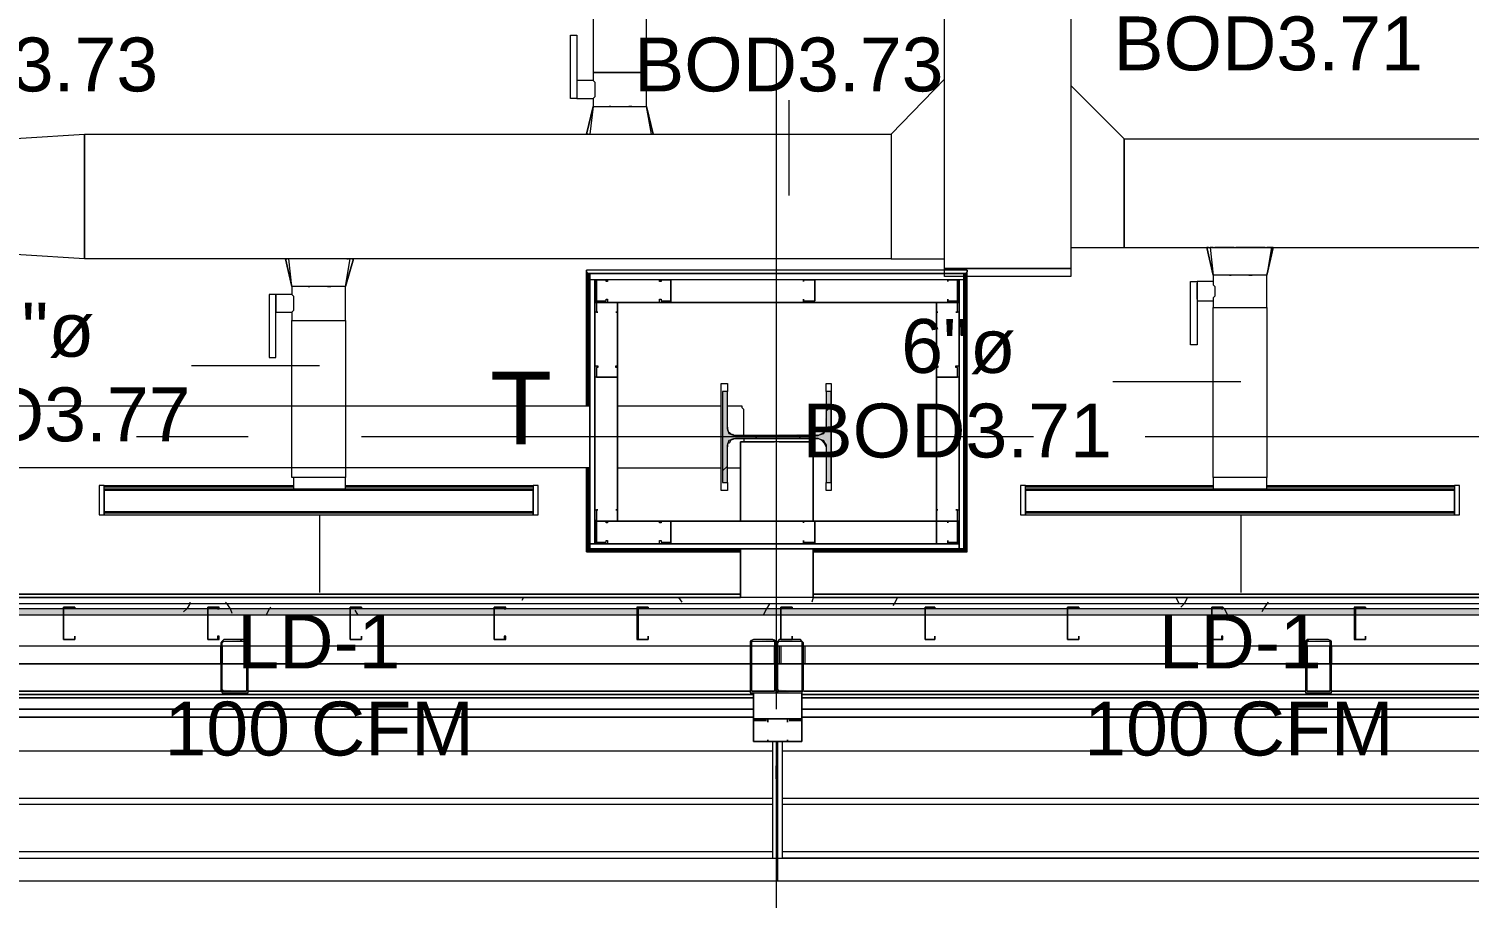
# Model space of a CAD drawing. Header units: metres. Extents: x 98 to 337, y -7 to 53.
# Drawn here: x 133.407 to 137.483, y 10.75 to 13.209 of the extents above; entities that cross this region are included whole.
import ezdxf

# ---------------------------------------------------------------- set-up
doc = ezdxf.new("R2010")
doc.units = ezdxf.units.M
doc.layers.add('HVAC - Ductos', color=5, linetype='Continuous', lineweight=0)
doc.layers.add('PDF_Text', color=7, linetype='Continuous', lineweight=0)
doc.layers.add('PDF_Geometry', color=7, linetype='Continuous', lineweight=0, true_color=0xaaaaaa)
doc.layers.add('PDF_Solid Fills', color=7, linetype='Continuous', lineweight=0, true_color=0xffffff)
doc.styles.add('PDF Helvetica', font='')
doc.styles.get('PDF Helvetica').set_extended_font_data('Helvetica')

msp = doc.modelspace()

# ---------------------------------------------------------------- hatches: boundary and pattern name
at = {"layer": 'PDF_Solid Fills', "lineweight": 0, "transparency": 33554559}
msp.add_hatch(color=256, dxfattribs=at).paths.add_polyline_path([(135.3844, 12.0775), (135.3844, 12.1829), (135.3707, 12.1829), (135.3707, 11.9263), (135.3844, 11.9263), (135.3844, 12.0362), (135.389, 12.05), (135.6548, 12.05), (135.6639, 12.0408), (135.6639, 11.9263), (135.6776, 11.9263), (135.6776, 12.1829), (135.6639, 12.1829), (135.6593, 12.0729), (135.6548, 12.0683), (135.641, 12.0637), (135.4027, 12.0591), (135.4027, 12.0637), (135.389, 12.0637), (135.389, 12.0775)])
h = msp.add_hatch(color=256, dxfattribs=at)
h.paths.add_polyline_path([(107.9354, 11.5506), (107.9354, 11.5689), (105.9562, 11.5689), (105.9562, 11.5506)])
h.paths.add_polyline_path([(154.6138, 11.5689), (154.6138, 11.5506), (155.4202, 11.5506), (155.4202, 11.5689)])
h.paths.add_polyline_path([(155.4248, 11.5689), (155.4248, 11.5506), (157.4499, 11.5506), (157.4499, 11.5689)])
h.paths.add_polyline_path([(157.4544, 11.5689), (157.4544, 11.5506), (158.9939, 11.5506), (158.9939, 11.5689)])
h.paths.add_polyline_path([(152.5841, 11.5689), (152.5841, 11.5506), (154.6092, 11.5506), (154.6092, 11.5689)])
h.paths.add_polyline_path([(150.5544, 11.5689), (150.5544, 11.5506), (152.5795, 11.5506), (152.5795, 11.5689)])
h.paths.add_polyline_path([(149.7434, 11.5689), (149.7434, 11.5506), (150.5498, 11.5506), (150.5498, 11.5689)])
h.paths.add_polyline_path([(147.7137, 11.5689), (147.7137, 11.5506), (149.7388, 11.5506), (149.7388, 11.5689)])
h.paths.add_polyline_path([(144.8731, 11.5689), (144.8731, 11.5506), (147.7092, 11.5506), (147.7092, 11.5689)])
h.paths.add_polyline_path([(142.8434, 11.5689), (142.8434, 11.5506), (144.8685, 11.5506), (144.8685, 11.5689)])
h.paths.add_polyline_path([(140.0027, 11.5689), (140.0027, 11.5506), (142.8388, 11.5506), (142.8388, 11.5689)])
h.paths.add_polyline_path([(137.973, 11.5689), (137.973, 11.5506), (139.9981, 11.5506), (139.9981, 11.5689)])
h.paths.add_polyline_path([(137.1621, 11.5689), (137.1621, 11.5506), (137.9685, 11.5506), (137.9685, 11.5689)])
h.paths.add_polyline_path([(135.1324, 11.5689), (135.1324, 11.5506), (137.1575, 11.5506), (137.1575, 11.5689)])
h.paths.add_polyline_path([(133.1027, 11.5689), (133.1027, 11.5506), (135.1278, 11.5506), (135.1278, 11.5689)])
h.paths.add_polyline_path([(132.2917, 11.5689), (132.2917, 11.5506), (133.0981, 11.5506), (133.0981, 11.5689)])
h.paths.add_polyline_path([(130.2621, 11.5689), (130.2621, 11.5506), (132.2872, 11.5506), (132.2872, 11.5689)])
h.paths.add_polyline_path([(128.2324, 11.5689), (128.2324, 11.5506), (130.2575, 11.5506), (130.2575, 11.5689)])
h.paths.add_polyline_path([(127.4214, 11.5689), (127.4214, 11.5506), (128.2278, 11.5506), (128.2278, 11.5689)])
h.paths.add_polyline_path([(125.3917, 11.5689), (125.3917, 11.5506), (127.4168, 11.5506), (127.4168, 11.5689)])
h.paths.add_polyline_path([(122.5511, 11.5689), (122.5511, 11.5506), (125.3871, 11.5506), (125.3871, 11.5689)])
h.paths.add_polyline_path([(120.5214, 11.5689), (120.5214, 11.5506), (122.5465, 11.5506), (122.5465, 11.5689)])
h.paths.add_polyline_path([(117.6807, 11.5689), (117.6807, 11.5506), (120.5168, 11.5506), (120.5168, 11.5689)])
h.paths.add_polyline_path([(115.651, 11.5689), (115.651, 11.5506), (117.6761, 11.5506), (117.6761, 11.5689)])
h.paths.add_polyline_path([(114.8401, 11.5689), (114.8401, 11.5506), (115.6464, 11.5506), (115.6464, 11.5689)])
h.paths.add_polyline_path([(112.8104, 11.5689), (112.8104, 11.5506), (114.8355, 11.5506), (114.8355, 11.5689)])
h.paths.add_polyline_path([(110.7807, 11.5689), (110.7807, 11.5506), (112.8058, 11.5506), (112.8058, 11.5689)])
h.paths.add_polyline_path([(109.9698, 11.5689), (109.9698, 11.5506), (110.7761, 11.5506), (110.7761, 11.5689)])
h.paths.add_polyline_path([(107.94, 11.5689), (107.94, 11.5506), (109.9652, 11.5506), (109.9652, 11.5689)])
h = msp.add_hatch(color=256, dxfattribs=at)
h.paths.add_polyline_path([(133.9549, 11.3398), (133.9549, 11.3306), (134.0282, 11.3306), (134.0282, 11.4727), (134.0236, 11.4727), (134.0236, 11.3352), (133.9595, 11.3398)])
h.paths.add_polyline_path([(134.019, 11.4772), (134.019, 11.4818), (133.9549, 11.4818)])
h.paths.add_polyline_path([(133.9549, 11.4727), (133.9503, 11.4727), (133.9503, 11.3398)])
h.paths.add_polyline_path([(134.0236, 11.4818), (134.0282, 11.4772), (134.0282, 11.4818)])
h = msp.add_hatch(color=256, dxfattribs=at)
h.paths.add_polyline_path([(135.5173, 11.4818), (135.5218, 11.4773), (135.5218, 11.4818)])
h.paths.add_polyline_path([(135.4531, 11.4727), (135.4485, 11.4727), (135.4485, 11.3306), (135.5218, 11.3306), (135.5218, 11.4727), (135.5173, 11.4727), (135.5173, 11.3352), (135.4531, 11.3352)])
h.paths.add_polyline_path([(135.4531, 11.4772), (135.4531, 11.4818), (135.4485, 11.4818)])
h.paths.add_polyline_path([(135.5127, 11.4772), (135.5127, 11.4818), (135.4577, 11.4818)])
h = msp.add_hatch(color=256, dxfattribs=at)
h.paths.add_polyline_path([(135.5905, 11.4772), (135.5905, 11.4818), (135.5265, 11.4818)])
h.paths.add_polyline_path([(135.5265, 11.4727), (135.5219, 11.4727), (135.5219, 11.3398)])
h.paths.add_polyline_path([(135.5265, 11.3306), (135.5951, 11.3352), (135.531, 11.3398), (135.5265, 11.3398)])
h.paths.add_polyline_path([(135.5951, 11.3352), (135.5997, 11.4727), (135.5951, 11.4727)])
h = msp.add_hatch(color=256, dxfattribs=at)
h.paths.add_polyline_path([(137.0934, 11.3306), (137.0934, 11.4727), (137.0888, 11.4727), (137.0888, 11.3352), (137.0247, 11.3352), (137.0247, 11.4727), (137.0201, 11.4727), (137.0201, 11.3306)])
h.paths.add_polyline_path([(137.0842, 11.4772), (137.0842, 11.4818), (137.0201, 11.4818)])
h.paths.add_polyline_path([(137.0934, 11.4772), (137.0934, 11.4818), (137.0888, 11.4818)])

# ---------------------------------------------------------------- linework, layer by layer
at = {"layer": 'HVAC - Ductos', "lineweight": 0}
for points in [[(135.0041, 14.5562), (135.0041, 13.0854), (135.0041, 13.0625), (134.9583, 13.0625), (134.9583, 13.058), (134.9583, 13.0534), (134.9583, 13.0488), (134.9583, 13.0442), (134.9583, 13.0396), (134.9583, 13.0304), (134.9583, 13.0258), (134.9583, 13.0213), (134.9583, 13.0167), (134.9583, 13.0122), (135.0041, 13.0122), (135.0041, 12.9892), (134.9949, 12.9114)], [(134.9903, 12.9114), (134.9858, 12.9114), (135.0041, 12.9892), (135.0087, 12.9892), (135.0133, 12.9892), (135.027, 12.9892), (135.0407, 12.9892), (135.0591, 12.9892), (135.082, 12.9892), (135.1004, 12.9892), (135.1187, 12.9892), (135.1324, 12.9892), (135.1461, 12.9892), (135.1507, 12.9892), (135.1553, 12.9892), (135.1553, 13.0854), (135.1461, 13.0854), (135.1324, 13.0854), (135.1187, 13.0854), (135.1004, 13.0854), (135.082, 13.0854), (135.0591, 13.0854), (135.0407, 13.0854), (135.027, 13.0854), (135.0133, 13.0854), (135.0087, 13.0854), (135.0041, 13.0854), (135.0087, 13.0854), (135.0133, 13.0854), (135.027, 13.0854), (135.0407, 13.0854), (135.0591, 13.0854), (135.082, 13.0854), (135.1004, 13.0854), (135.1187, 13.0854), (135.1324, 13.0854), (135.1461, 13.0854), (135.1553, 13.0854), (135.1553, 14.5562)], [(135.0041, 13.0625), (135.0087, 13.058), (135.0087, 13.0488), (135.0087, 13.0396), (135.0087, 13.035), (135.0087, 13.0258), (135.0087, 13.0167), (135.0041, 13.0122)], [(136.3557, 13.0488), (136.5069, 12.8976), (136.5069, 12.5906)], [(135.0041, 12.9892), (134.9858, 12.9114), (134.9903, 12.9114), (134.9949, 12.9114), (135.0041, 12.9114)], [(135.027, 12.9892), (135.0316, 12.9892)], [(135.0774, 12.9892), (135.082, 12.9892)], [(135.1324, 12.9892), (135.137, 12.9892)], [(135.1461, 12.9892), (135.1507, 12.9892)], [(135.1736, 12.9114), (135.1553, 12.9892), (135.1736, 12.9114)], [(135.169, 12.9114), (135.1553, 12.9892)], [(135.0087, 12.9114), (135.027, 12.9114), (135.0316, 12.9114), (135.0362, 12.9114), (135.0453, 12.9114), (135.0591, 12.9114), (135.0637, 12.9114), (135.0683, 12.9114), (135.0912, 12.9114), (135.0958, 12.9114), (135.1004, 12.9114), (135.1141, 12.9114), (135.1232, 12.9114), (135.1278, 12.9114), (135.137, 12.9114), (135.1507, 12.9114)], [(135.1553, 12.9114), (135.1645, 12.9114), (135.169, 12.9114), (135.1736, 12.9114)], [(136.5069, 12.5906), (136.5069, 12.8976), (139.2559, 12.8976)], [(134.1519, 12.4806), (134.1519, 12.4578), (134.1061, 12.4578), (134.0878, 12.4578), (134.0878, 12.2791), (134.1061, 12.2791), (134.1061, 12.4578), (134.1061, 12.4532), (134.1061, 12.4486), (134.1061, 12.444), (134.1061, 12.4394), (134.1061, 12.4348), (134.1061, 12.4257), (134.1061, 12.4211), (134.1061, 12.4165), (134.1061, 12.4119), (134.1061, 12.4073), (134.1519, 12.4073), (134.1519, 12.3844), (134.1565, 12.3844), (134.1611, 12.3844), (134.1748, 12.3844), (134.1886, 12.3844), (134.2115, 12.3844), (134.2298, 12.3844), (134.2481, 12.3844), (134.2665, 12.3844), (134.2848, 12.3844), (134.2939, 12.3844), (134.3031, 12.3844), (134.3031, 11.94), (134.2939, 11.94), (134.2803, 11.94), (134.2665, 11.94), (134.2481, 11.94), (134.2298, 11.94), (134.2115, 11.94), (134.1932, 11.94), (134.1748, 11.94), (134.1656, 11.94), (134.1565, 11.94), (134.1565, 11.908), (134.1656, 11.908), (134.1748, 11.908), (134.1932, 11.908), (134.2115, 11.908), (134.2298, 11.908), (134.2481, 11.908), (134.2665, 11.908), (134.2803, 11.908), (134.2939, 11.908), (134.3031, 11.908), (134.3031, 11.94), (134.2939, 11.94), (134.2848, 11.94), (134.2665, 11.94), (134.2481, 11.94), (134.2298, 11.94), (134.2115, 11.94), (134.1886, 11.94), (134.1748, 11.94), (134.1611, 11.94), (134.1565, 11.94), (134.1519, 11.94), (134.1519, 12.3844), (134.1565, 12.3844), (134.1611, 12.3844), (134.1748, 12.3844), (134.1886, 12.3844), (134.2115, 12.3844), (134.2298, 12.3844), (134.2481, 12.3844), (134.2665, 12.3844), (134.2848, 12.3844), (134.2939, 12.3844), (134.3031, 12.3844), (134.3031, 12.4806), (134.2985, 12.4806), (134.2939, 12.4806), (134.2848, 12.4806), (134.2665, 12.4806), (134.2481, 12.4806), (134.2298, 12.4806), (134.2115, 12.4806), (134.1886, 12.4806), (134.1748, 12.4806), (134.1611, 12.4806), (134.1565, 12.4806), (134.1519, 12.4806), (134.1428, 12.5585)], [(134.2115, 12.5585), (134.2069, 12.5585), (134.1932, 12.5585), (134.184, 12.5585), (134.1794, 12.5585), (134.1748, 12.5585), (134.1565, 12.5585), (134.1428, 12.5585), (134.1382, 12.5585), (134.1336, 12.5585), (134.1382, 12.5585)], [(134.1336, 12.5585), (134.1519, 12.4806), (134.1336, 12.5585)], [(134.2985, 12.5585), (134.2848, 12.5585), (134.2757, 12.5585), (134.2711, 12.5585), (134.2619, 12.5585), (134.2481, 12.5585), (134.2436, 12.5585), (134.239, 12.5585), (134.216, 12.5585)], [(134.3214, 12.5585), (134.326, 12.5585), (134.3031, 12.4806), (134.326, 12.5585), (134.3214, 12.5585), (134.3169, 12.5585), (134.3123, 12.5585), (134.3031, 12.5585)], [(134.3031, 12.4806), (134.3169, 12.5585)], [(134.3077, 12.5585), (134.3123, 12.5585)], [(136.5069, 12.5906), (139.2559, 12.5906)], [(136.9238, 12.5906), (136.9101, 12.5127), (136.9056, 12.5127), (136.901, 12.5127), (136.8872, 12.5127), (136.8734, 12.5127), (136.8552, 12.5127), (136.8368, 12.5127), (136.8139, 12.5127), (136.7955, 12.5127), (136.7818, 12.5127), (136.7681, 12.5127), (136.7635, 12.5127), (136.7589, 12.5127), (136.7589, 12.4944), (136.7131, 12.4944), (136.7131, 12.3157), (136.6947, 12.3157), (136.6947, 12.4944), (136.7131, 12.4944)], [(136.7589, 12.5906), (136.7498, 12.5906), (136.7589, 12.5127), (136.7406, 12.5906), (136.7452, 12.5906), (136.7406, 12.5906), (136.7589, 12.5127)], [(136.8185, 12.5906), (136.8139, 12.5906), (136.8001, 12.5906), (136.791, 12.5906), (136.7864, 12.5906), (136.7818, 12.5906), (136.7635, 12.5906)], [(136.9056, 12.5906), (136.8918, 12.5906), (136.8826, 12.5906), (136.878, 12.5906), (136.8689, 12.5906), (136.8552, 12.5906), (136.8506, 12.5906), (136.846, 12.5906), (136.823, 12.5906)], [(136.9284, 12.5906), (136.9238, 12.5906), (136.9192, 12.5906), (136.9101, 12.5906)], [(136.9284, 12.5906), (136.9101, 12.5127), (136.9284, 12.5906)], [(136.7131, 12.4394), (136.7589, 12.4394), (136.7589, 12.4211), (136.7635, 12.4211), (136.7681, 12.4211), (136.7818, 12.4211), (136.7955, 12.4211), (136.8139, 12.4211), (136.8368, 12.4211), (136.8552, 12.4211), (136.8734, 12.4211), (136.8872, 12.4211), (136.901, 12.4211), (136.9101, 12.4211), (136.9101, 11.94), (136.9056, 11.94), (136.901, 11.94), (136.8872, 11.94), (136.8734, 11.94), (136.8552, 11.94), (136.8368, 11.94), (136.8139, 11.94), (136.8001, 11.94), (136.7818, 11.94), (136.7727, 11.94), (136.7635, 11.94), (136.7589, 11.94), (136.7589, 11.908), (136.7635, 11.908), (136.7727, 11.908), (136.7818, 11.908), (136.8001, 11.908), (136.8139, 11.908), (136.8368, 11.908), (136.8552, 11.908), (136.8734, 11.908), (136.8872, 11.908), (136.901, 11.908), (136.9056, 11.908), (136.9101, 11.908), (136.9101, 11.94), (136.901, 11.94), (136.8872, 11.94), (136.8734, 11.94), (136.8552, 11.94), (136.8368, 11.94), (136.8139, 11.94), (136.7955, 11.94), (136.7818, 11.94), (136.7681, 11.94), (136.7635, 11.94), (136.7589, 11.94), (136.7589, 12.4211), (136.7635, 12.4211), (136.7681, 12.4211), (136.7818, 12.4211), (136.7955, 12.4211), (136.8139, 12.4211), (136.8368, 12.4211), (136.8552, 12.4211), (136.8734, 12.4211), (136.8872, 12.4211), (136.901, 12.4211), (136.9101, 12.4211), (136.9101, 12.5127)], [(136.7131, 12.444), (136.7131, 12.4486), (136.7131, 12.4532), (136.7131, 12.4624), (136.7131, 12.4669), (136.7131, 12.4715), (136.7131, 12.4806), (136.7131, 12.4852), (136.7131, 12.4898)], [(136.7589, 12.4944), (136.7589, 12.4898), (136.7589, 12.4852), (136.7635, 12.4806), (136.7635, 12.4715), (136.7635, 12.4624), (136.7635, 12.4532), (136.7589, 12.4486), (136.7589, 12.444), (136.7589, 12.4394)], [(134.1519, 12.4578), (134.1565, 12.4532), (134.1565, 12.444), (134.1565, 12.4394), (134.1565, 12.4302), (134.1565, 12.4211), (134.1565, 12.4119), (134.1519, 12.4073)], [(133.6204, 11.885), (133.6204, 11.8942), (133.6204, 11.9125), (133.6204, 11.9171), (134.1565, 11.9171)], [(134.1565, 11.9125), (133.6204, 11.9125)], [(134.3031, 11.9171), (134.8346, 11.9171), (134.8346, 11.9125), (134.8346, 11.8942), (134.8346, 11.885)], [(134.8346, 11.9125), (134.3031, 11.9125)], [(136.2274, 11.885), (136.2274, 11.8942), (136.2274, 11.9125), (136.2274, 11.9171), (136.7589, 11.9171)], [(136.7589, 11.9125), (136.2274, 11.9125)], [(136.9101, 11.9171), (137.4416, 11.9171), (137.4416, 11.9125), (137.4416, 11.8942), (137.4416, 11.885)], [(137.4416, 11.9125), (136.9101, 11.9125)], [(133.6204, 11.8896), (133.6204, 11.8942), (133.6204, 11.8988)], [(134.8346, 11.8621), (134.8346, 11.8575), (134.8346, 11.853), (134.8346, 11.8346), (134.8346, 11.8392), (133.6204, 11.8392), (133.6204, 11.8346), (133.6204, 11.853), (133.6204, 11.8575), (133.6204, 11.8621)], [(134.8346, 11.8988), (134.8346, 11.8942), (134.8346, 11.8896)], [(136.2274, 11.8896), (136.2274, 11.8942), (136.2274, 11.8988)], [(137.4416, 11.8621), (137.4416, 11.8575), (137.4416, 11.853), (137.4416, 11.8346), (137.4416, 11.8392), (136.2274, 11.8392), (136.2274, 11.8346), (136.2274, 11.853), (136.2274, 11.8575), (136.2274, 11.8621)], [(137.4416, 11.8988), (137.4416, 11.8942), (137.4416, 11.8896)], [(133.6204, 11.8484), (133.6204, 11.853), (133.6204, 11.8575)], [(133.6204, 11.8346), (134.8346, 11.8346)], [(134.8346, 11.8575), (134.8346, 11.853), (134.8346, 11.8484)], [(136.2274, 11.8484), (136.2274, 11.853), (136.2274, 11.8575)], [(136.2274, 11.8346), (137.4416, 11.8346)], [(137.4416, 11.8575), (137.4416, 11.853), (137.4416, 11.8484)]]:
    msp.add_lwpolyline(points, dxfattribs=at)
for points in [[(135.9983, 12.531), (135.9983, 13.3649), (136.3557, 13.3649), (136.3557, 12.531)], [(134.94, 13.1909), (134.9583, 13.1909), (134.9583, 13.0122), (134.94, 13.0122)], [(135.9983, 12.5585), (135.9983, 13.0671), (135.8472, 12.9114), (135.8472, 12.5585), (133.5654, 12.5585), (133.5654, 12.9114), (135.8472, 12.9114), (135.8472, 12.5585)], [(135.0545, 12.9892), (135.0499, 12.9892)], [(135.1141, 12.9892), (135.1095, 12.9892), (135.105, 12.9892), (135.1095, 12.9892)], [(136.3557, 12.5082), (135.9983, 12.5082), (135.9983, 12.531), (136.3557, 12.531)], [(136.8047, 12.5127), (136.8093, 12.5127)], [(136.8597, 12.5127), (136.8643, 12.5127), (136.8689, 12.5127), (136.8643, 12.5127)], [(134.1978, 12.4806), (134.2023, 12.4806)], [(134.2527, 12.4806), (134.2573, 12.4806), (134.2619, 12.4806), (134.2573, 12.4806)], [(133.6067, 11.8346), (133.6204, 11.8346), (133.6204, 11.9171), (133.6067, 11.9171)], [(134.8346, 11.8438), (134.8346, 11.9034), (133.6204, 11.9034), (133.6204, 11.908), (134.8346, 11.908), (134.8346, 11.9034), (133.6204, 11.9034), (133.6204, 11.8438)], [(134.8483, 11.8346), (134.8483, 11.9171), (134.8346, 11.9171), (134.8346, 11.8346)], [(136.2137, 11.8346), (136.2274, 11.8346), (136.2274, 11.9171), (136.2137, 11.9171)], [(137.4416, 11.8438), (137.4416, 11.9034), (136.2274, 11.9034), (136.2274, 11.908), (137.4416, 11.908), (137.4416, 11.9034), (136.2274, 11.9034), (136.2274, 11.8438)], [(137.4554, 11.8346), (137.4554, 11.9171), (137.4416, 11.9171), (137.4416, 11.8346)]]:
    msp.add_lwpolyline(points, close=True, dxfattribs=at)
at = {"layer": 'PDF_Geometry', "lineweight": 0}
for points in [[(145.6291, 35.5724), (158.9481, 35.5724), (158.9481, 25.4148), (157.3124, 25.4148), (157.3124, 25.401), (158.9481, 25.401), (158.9481, 23.912), (157.9447, 23.912), (157.9447, 23.8937), (158.9481, 23.8937), (158.9481, 11.6009), (105.9562, 11.6009)], [(158.9618, 23.8937), (158.9618, 11.6009), (158.9618, 11.5826), (105.9562, 11.5826)], [(135.5219, 13.1817), (135.5219, 11.7613)], [(134.9949, 11.9675), (134.9949, 11.7384), (134.9949, 11.8163), (134.9949, 12.4348), (134.9949, 12.5173), (136.0533, 12.5173), (136.0533, 11.7384), (135.6272, 11.7384), (136.0533, 11.7384), (135.9754, 11.7384), (134.9949, 11.7384), (134.9949, 11.7338), (134.9903, 11.7338), (134.9858, 11.7293), (134.9858, 11.9675), (134.9858, 11.7293), (134.9858, 11.9675), (134.9858, 11.7293), (135.421, 11.7293), (134.9858, 11.7293), (134.9903, 11.7338), (134.9949, 11.7338), (134.9949, 11.7384), (135.421, 11.7384), (134.9949, 11.7384), (134.9949, 11.9675), (134.9949, 11.7338), (134.9949, 11.9675), (131.5129, 11.9675)], [(136.0625, 12.5264), (134.9858, 12.5264)], [(136.0625, 12.5264), (134.9858, 12.5264)], [(134.9949, 12.5173), (136.0533, 12.5173), (134.9949, 12.5173)], [(134.9949, 12.5173), (136.0533, 12.5173)], [(134.9949, 12.1416), (134.9949, 12.5173)], [(134.9949, 12.5173), (134.9949, 12.1416)], [(134.9949, 12.5173), (134.9949, 11.7384), (134.9949, 12.5173)], [(134.9949, 12.5173), (134.9949, 12.499)], [(134.9949, 12.5173), (136.0533, 12.5173), (134.9949, 12.5173)], [(134.9949, 12.5173), (136.0533, 12.5173), (134.9949, 12.5173)], [(136.0625, 12.5264), (136.0625, 12.5219), (136.0579, 12.5173), (136.0533, 12.5173)], [(136.0533, 12.5173), (136.0579, 12.5173), (136.0625, 12.5219), (136.0625, 12.5264)], [(136.0533, 12.5173), (136.0579, 12.5173), (136.0625, 12.5219), (136.0625, 12.5264)], [(136.0533, 12.4348), (136.0533, 12.5173)], [(136.0533, 12.5173), (136.0533, 11.7384)], [(136.0625, 11.7293), (136.0579, 11.7338), (136.0533, 11.7338), (136.0533, 11.7384), (136.0533, 12.5173)], [(136.0533, 11.7384), (136.0533, 12.5173), (136.0533, 11.7384)], [(136.0533, 12.499), (136.0533, 12.5173)], [(136.0625, 11.7293), (136.0625, 12.5264)], [(136.0625, 11.7293), (136.0625, 12.5264)], [(136.0625, 11.7293), (136.0625, 12.5264)], [(136.0533, 12.499), (134.9949, 12.499)], [(136.0533, 12.4348), (136.0533, 11.7384)], [(135.3844, 11.9262), (135.3844, 11.9034), (135.3661, 11.9034), (135.3661, 12.2057), (135.3844, 12.2057), (135.3844, 12.1829)], [(135.6639, 12.1829), (135.6639, 12.2057), (135.6776, 12.2057), (135.6776, 11.9034), (135.6639, 11.9034), (135.6639, 11.9262)], [(134.9949, 12.1416), (131.5129, 12.1416)], [(135.3661, 12.1416), (135.0728, 12.1416)], [(135.4302, 12.0591), (135.4302, 12.1187), (135.4302, 12.1279), (135.4302, 12.1324), (135.4256, 12.137), (135.4256, 12.1416), (135.421, 12.1416), (135.4165, 12.1416), (135.3844, 12.1416)], [(135.6639, 12.1279), (135.6776, 12.1416)], [(135.3844, 12.0821), (135.3844, 12.0729)], [(135.389, 12.0683), (135.3936, 12.0637), (135.4073, 12.0591), (135.641, 12.0591), (135.6502, 12.0637), (135.6593, 12.0683)], [(135.6593, 12.0729), (135.6639, 12.0821)], [(134.0282, 12.0546), (133.7121, 12.0546)], [(135.6181, 12.0546), (134.3489, 12.0546)], [(135.3844, 12.0362), (135.3844, 12.027)], [(135.6639, 12.027), (135.6593, 12.0362), (135.6502, 12.0454), (135.641, 12.05), (135.4073, 12.05), (135.3936, 12.0454), (135.389, 12.0362)], [(135.5447, 12.0408), (135.5401, 12.0408), (135.5356, 12.0408), (135.531, 12.0408), (135.5356, 12.0408), (135.5401, 12.0408), (135.5447, 12.0408), (135.6272, 12.0408), (135.421, 12.0408), (135.5035, 12.0408), (135.5081, 12.0408), (135.5127, 12.0408), (135.5173, 12.0408), (135.5127, 12.0408), (135.5081, 12.0408), (135.5035, 12.0408)], [(135.4302, 12.05), (135.4302, 12.0408)], [(135.4623, 12.05), (135.4715, 12.0591)], [(135.586, 12.05), (135.5951, 12.0591)], [(135.6272, 11.8163), (135.6272, 12.0408), (135.6272, 11.8163)], [(136.2503, 12.0546), (135.9342, 12.0546)], [(137.8402, 12.0546), (136.5665, 12.0546)], [(135.0728, 11.9675), (135.3661, 11.9675)], [(135.3707, 11.9584), (135.3844, 11.9721)], [(135.3844, 11.9675), (135.4165, 11.9675), (135.421, 11.9675)], [(134.9949, 11.7384), (136.0533, 11.7384), (134.9949, 11.7384)], [(135.5219, 11.7613), (135.5219, 11.2848)], [(136.0533, 11.7384), (135.6272, 11.7384)], [(135.6272, 11.7384), (136.0533, 11.7384)], [(136.0533, 11.7384), (136.0533, 11.7338), (136.0579, 11.7338), (136.0625, 11.7293)], [(136.0533, 11.7384), (136.0533, 11.7338), (136.0579, 11.7338), (136.0625, 11.7293)], [(135.6272, 11.7293), (136.0625, 11.7293)], [(135.6272, 11.7293), (136.0625, 11.7293)], [(135.6272, 11.7293), (136.0625, 11.7293)], [(135.6272, 11.7293), (136.0625, 11.7293)], [(126.4272, 11.6009), (135.421, 11.6009)], [(135.421, 11.6009), (126.4272, 11.6009)], [(126.4272, 11.6009), (135.421, 11.6009)], [(126.4272, 11.6009), (135.421, 11.6009)], [(126.4272, 11.6009), (135.421, 11.6009)], [(135.421, 11.6009), (126.4272, 11.6009)], [(126.4272, 11.6009), (135.421, 11.6009)], [(135.421, 11.6009), (126.4272, 11.6009)], [(135.6272, 11.6009), (144.6165, 11.6009)], [(144.6165, 11.6009), (135.6272, 11.6009)], [(135.6272, 11.6009), (144.6165, 11.6009)], [(135.6272, 11.6009), (144.6165, 11.6009)], [(135.6272, 11.6009), (144.6165, 11.6009)], [(144.6165, 11.6009), (135.6272, 11.6009)], [(135.6272, 11.6009), (144.6165, 11.6009)], [(144.6165, 11.6009), (135.6272, 11.6009)], [(135.1278, 11.5506), (134.7246, 11.5506), (134.3169, 11.5506), (133.9137, 11.5506), (133.5059, 11.5506), (133.1027, 11.5506), (132.6949, 11.5506), (132.2917, 11.5506)], [(135.1278, 11.5689), (134.7246, 11.5689), (134.3169, 11.5689), (133.9137, 11.5689), (133.5059, 11.5689), (133.1027, 11.5689)], [(137.1575, 11.5689), (136.7544, 11.5689), (136.3466, 11.5689), (135.9434, 11.5689), (135.5356, 11.5689), (135.1324, 11.5689)], [(137.1575, 11.5506), (136.7544, 11.5506), (136.3466, 11.5506), (135.9434, 11.5506), (135.5356, 11.5506), (135.1324, 11.5506)], [(137.9685, 11.5689), (137.5653, 11.5689), (137.1621, 11.5689)], [(137.9685, 11.5506), (137.5653, 11.5506), (137.1621, 11.5506)], [(105.9562, 11.4635), (159.0855, 11.4635), (159.0855, 11.4818)], [(133.9503, 11.4131), (133.9503, 11.4635)], [(133.9549, 11.4635), (133.9549, 11.4131)], [(134.0054, 11.4772), (134.0099, 11.4818)], [(134.0236, 11.4131), (134.0236, 11.4635)], [(134.0282, 11.4635), (134.0282, 11.4131)], [(135.4485, 11.4086), (135.4531, 11.4131), (135.4531, 11.4635)], [(135.4485, 11.4635), (135.4485, 11.4131)], [(135.5127, 11.4772), (135.5173, 11.4818)], [(135.5173, 11.4131), (135.5173, 11.4635)], [(135.5356, 11.4818), (135.531, 11.4818), (135.5265, 11.4772), (135.5219, 11.4727), (135.5219, 11.3398), (135.5265, 11.3306), (135.531, 11.3306), (135.5905, 11.3306), (135.5951, 11.3306), (135.5997, 11.3398), (135.5997, 11.4727), (135.5951, 11.4772), (135.5905, 11.4818), (135.5677, 11.4818)], [(135.531, 11.4635), (135.531, 11.4131)], [(135.5356, 11.4635), (135.5356, 11.4131)], [(135.5997, 11.4131), (135.5997, 11.4635)], [(135.6043, 11.4131), (135.6043, 11.4635)], [(137.0201, 11.4727), (137.0201, 11.4772)], [(137.0201, 11.4131), (137.0201, 11.4635)], [(137.0247, 11.4772), (137.0293, 11.4818)], [(137.0247, 11.4635), (137.0247, 11.4131)], [(137.0888, 11.4131), (137.0888, 11.4635)], [(137.0934, 11.4635), (137.0934, 11.4131)], [(133.9503, 11.4223), (133.9549, 11.4268)], [(135.4943, 11.1932), (135.4989, 11.1932), (135.5493, 11.1932), (135.5539, 11.1932), (135.5539, 11.1978), (135.5539, 11.1932), (135.5539, 11.1978), (135.5539, 11.1932), (135.5585, 11.1932), (135.5539, 11.1932), (135.4989, 11.1932), (135.4943, 11.1932), (135.4898, 11.1932), (135.4943, 11.1932), (135.4989, 11.1932), (135.5539, 11.1932), (135.5585, 11.1932), (135.5539, 11.1932), (135.5493, 11.1932), (135.4989, 11.1932), (135.4577, 11.1932), (135.4577, 11.1978), (135.4577, 11.2482), (135.4577, 11.2528), (135.4577, 11.2574), (135.4577, 11.3306), (135.4577, 11.2574), (135.4577, 11.2528), (135.4577, 11.2482), (135.4577, 11.1978), (135.4577, 11.1932), (135.4989, 11.1932), (135.5127, 11.1932), (135.5219, 11.1932)], [(135.5219, 11.3306), (135.5265, 11.3306), (135.5219, 11.3306)], [(135.5219, 11.3306), (135.5265, 11.3306), (135.5219, 11.3306)], [(133.9503, 11.262), (134.0282, 11.262)], [(135.4989, 11.2482), (135.4989, 11.2528), (135.4989, 11.2574)], [(135.4989, 11.2574), (135.4989, 11.2528), (135.4989, 11.2482)], [(135.4989, 11.2574), (135.4989, 11.2528), (135.4989, 11.2482)], [(135.5539, 11.2482), (135.5539, 11.2528), (135.5539, 11.2574)], [(135.5539, 11.2482), (135.5539, 11.2528), (135.5539, 11.2574)], [(135.5539, 11.2482), (135.5539, 11.2528), (135.5539, 11.2574)], [(137.0155, 11.262), (137.0934, 11.262)], [(132.4613, 10.8633), (132.4567, 10.8633), (132.4567, 10.845), (132.4567, 10.8312), (132.4567, 10.8175), (132.4567, 10.8084), (132.4567, 10.7992), (135.5265, 10.7992), (135.5265, 10.8084), (135.5265, 10.8175), (135.5265, 10.8312), (135.5265, 10.845), (135.5265, 10.8633), (135.5265, 11.1932), (135.5219, 11.1932), (135.5219, 10.8633)], [(132.4704, 11.1932), (132.4704, 10.8633), (135.5127, 10.8633), (135.5127, 11.1932)], [(135.4898, 11.1932), (135.4943, 11.1932), (135.4989, 11.1932), (135.5127, 11.1932), (135.5219, 11.1932), (135.5265, 11.1932)], [(135.5081, 11.1932), (135.4989, 11.1932), (135.5081, 11.1932)], [(135.5081, 11.1932), (135.4989, 11.1932), (135.5081, 11.1932)], [(138.5778, 10.8633), (135.5401, 10.8633), (135.5401, 11.1932), (135.5493, 11.1932), (135.5447, 11.1932), (135.5493, 11.1932), (135.5951, 11.1932), (135.5493, 11.1932), (135.5401, 11.1932), (135.5265, 11.1932), (135.5401, 11.1932)], [(135.5127, 11.1657), (132.4704, 11.1657)], [(138.5778, 11.1657), (135.5401, 11.1657)], [(135.5219, 11.0878), (135.5219, 11.1245)], [(135.5219, 11.1245), (135.5219, 10.9687)], [(132.4704, 11.0328), (135.5127, 11.0328)], [(135.5127, 11.0145), (132.4704, 11.0145)], [(135.5401, 11.0328), (138.5778, 11.0328)], [(138.5778, 11.0145), (135.5401, 11.0145)], [(129.3915, 10.8633), (132.4613, 10.8633), (132.4567, 10.8633), (135.5265, 10.8633), (135.5219, 10.8633), (138.5962, 10.8633), (138.587, 10.8633), (141.6613, 10.8633), (141.6567, 10.8633), (144.7265, 10.8633), (144.7173, 10.8633), (147.7871, 10.8633), (147.7825, 10.8633), (150.8522, 10.8633), (150.8476, 10.8633), (153.9219, 10.8633), (153.9174, 10.8633), (156.2219, 10.8633)], [(132.4704, 10.8816), (135.5127, 10.8816)], [(135.5265, 10.8633), (135.5219, 10.8633), (135.5219, 10.845), (135.5219, 10.8312), (135.5219, 10.8175), (135.5219, 10.8084), (135.5219, 10.7992), (138.5962, 10.7992)], [(135.5401, 10.8816), (138.5778, 10.8816)], [(135.5219, 10.8084), (135.5219, 10.1715)], [(135.5127, 10.7992), (135.5219, 10.7992)], [(135.5265, 10.7992), (135.5401, 10.7992)]]:
    msp.add_lwpolyline(points, dxfattribs=at)
at = {"layer": 'PDF_Geometry', "color": 7, "lineweight": 0}
for points in [[(136.3557, 13.0488), (136.3557, 12.5906)], [(135.5585, 12.7373), (135.5585, 13.0076)], [(133.2035, 12.8884), (133.5654, 12.9114)], [(133.5654, 12.9114), (133.5654, 12.5585)], [(133.5654, 12.5585), (133.2035, 12.5814)], [(136.3557, 12.5906), (136.5069, 12.5906)], [(134.2298, 12.2561), (133.8679, 12.2561)], [(136.8368, 12.2103), (136.4749, 12.2103)], [(134.2298, 11.8346), (134.2298, 11.6147)], [(136.8368, 11.8346), (136.8368, 11.6147)]]:
    msp.add_lwpolyline(points, dxfattribs=at)
at = {"layer": 'PDF_Geometry', "lineweight": 0}
for points in [[(134.9858, 12.1416), (134.9858, 12.5264), (134.9858, 12.5219), (134.9903, 12.5173), (134.9949, 12.5173), (136.0533, 12.5173), (136.0579, 12.5173), (136.0625, 12.5219), (136.0625, 12.5264), (134.9858, 12.5264), (134.9858, 12.5219), (134.9903, 12.5173), (134.9949, 12.5173), (136.0533, 12.5173), (136.0533, 11.7338), (136.0533, 12.5173), (136.0533, 11.7384), (136.0533, 11.7338), (136.0579, 11.7338), (136.0625, 11.7293), (136.0625, 12.5264), (134.9858, 12.5264), (134.9858, 12.5219), (134.9903, 12.5173), (134.9949, 12.5173), (134.9949, 12.1416), (134.9949, 12.5173), (134.9949, 12.1416), (134.9949, 12.5173), (134.9903, 12.5173), (134.9858, 12.5219), (134.9858, 12.5264), (134.9858, 12.1416), (134.9858, 12.5264)], [(136.0579, 11.7338), (135.6272, 11.7338), (136.0533, 11.7338), (135.6272, 11.7338), (136.0579, 11.7338), (136.0579, 12.5173), (134.9903, 12.5173), (134.9903, 12.1416), (134.9903, 12.5173), (136.0579, 12.5173)], [(135.0087, 12.499), (134.9949, 12.499), (134.9949, 11.7521), (135.0087, 11.7521)], [(136.0396, 12.4348), (135.9754, 12.4348), (135.9754, 11.8163), (135.9754, 12.4348), (136.0396, 12.4348), (136.0396, 12.499), (135.0087, 12.499), (135.0087, 12.4348), (135.0728, 12.4348), (135.9754, 12.4348), (135.0728, 12.4348), (135.0728, 11.8163), (135.0087, 11.8163), (135.0728, 11.8163), (135.0728, 12.4348), (135.0087, 12.4348), (135.0087, 11.8163), (135.0087, 11.7521), (135.9754, 11.7521), (136.0396, 11.7521)], [(135.0453, 12.4944), (135.0407, 12.4944), (135.0407, 12.499), (135.0133, 12.499), (135.0133, 12.4394), (135.0407, 12.4394), (135.0407, 12.444), (135.0453, 12.444), (135.0453, 12.4348), (135.0133, 12.4348), (135.0133, 12.4394), (135.0133, 12.499), (135.0453, 12.499)], [(135.192, 12.444), (135.1966, 12.444), (135.1966, 12.4394), (135.224, 12.4394), (135.224, 12.499), (135.1966, 12.499), (135.1966, 12.4944), (135.192, 12.4944), (135.192, 12.499), (135.224, 12.499), (135.224, 12.4394), (135.224, 12.4348), (135.192, 12.4348)], [(135.5997, 12.444), (135.5997, 12.4394), (135.6272, 12.4394), (135.6318, 12.4394), (135.6318, 12.499), (135.6272, 12.499), (135.5997, 12.499), (135.5997, 12.4944), (135.5997, 12.499), (135.6272, 12.499), (135.6318, 12.499), (135.6318, 12.4394), (135.6272, 12.4348), (135.5997, 12.4348)], [(136.0075, 12.444), (136.0075, 12.4394), (136.035, 12.4394), (136.035, 12.499), (136.0075, 12.499), (136.0075, 12.4944), (136.0075, 12.499), (136.035, 12.499), (136.035, 12.4394), (136.035, 12.4348), (136.0075, 12.4348)], [(136.0396, 11.7384), (136.0533, 11.7384), (136.0533, 12.499), (136.0396, 12.499)], [(135.0087, 12.4348), (135.0133, 12.4348), (135.0728, 12.4348), (135.0728, 12.4073), (135.0683, 12.4073), (135.0728, 12.4073), (135.0728, 12.4348), (135.0133, 12.4348), (135.0133, 12.4073), (135.0179, 12.4073), (135.0087, 12.4073)], [(135.9754, 12.4348), (136.035, 12.4348), (136.0396, 12.4348), (136.0396, 12.4073), (136.0305, 12.4073), (136.035, 12.4073), (136.035, 12.4348), (135.9754, 12.4348), (135.9754, 12.4073)], [(135.98, 12.4073), (135.9754, 12.4073)], [(135.0728, 12.2241), (135.0133, 12.2241), (135.0087, 12.2241), (135.0087, 12.2561), (135.0179, 12.2561), (135.0179, 12.2515), (135.0133, 12.2515), (135.0133, 12.2241), (135.0728, 12.2241), (135.0728, 12.2515), (135.0683, 12.2515), (135.0683, 12.2561), (135.0728, 12.2561)], [(136.0396, 12.2241), (136.035, 12.2241), (135.9754, 12.2241), (135.9754, 12.2561), (135.98, 12.2561), (135.98, 12.2515), (135.9754, 12.2515), (135.9754, 12.2241), (136.035, 12.2241), (136.035, 12.2515), (136.0305, 12.2515), (136.0305, 12.2561), (136.0396, 12.2561)], [(135.6639, 11.9262), (135.6776, 11.9262), (135.6776, 12.1829), (135.6639, 12.1829), (135.6639, 12.0775), (135.6548, 12.0637), (135.641, 12.0591), (135.4027, 12.0591), (135.389, 12.0637), (135.3844, 12.0775), (135.3844, 12.1829), (135.3707, 12.1829), (135.3707, 11.9262), (135.3844, 11.9262), (135.3844, 12.0316), (135.389, 12.0454), (135.4027, 12.05), (135.641, 12.05), (135.6548, 12.0454), (135.6639, 12.0316)], [(135.421, 11.8163), (135.421, 12.0408)], [(135.421, 11.7293), (134.9858, 11.7293), (134.9903, 11.7338), (134.9949, 11.7338), (134.9949, 11.7384), (134.9949, 11.9675), (134.9949, 11.7384), (135.421, 11.7384), (134.9949, 11.7384), (134.9949, 11.7338), (134.9903, 11.7338), (134.9858, 11.7293)], [(135.421, 11.7338), (134.9903, 11.7338), (134.9903, 11.9675), (134.9903, 11.7338), (135.421, 11.7338), (134.9949, 11.7338)], [(135.0728, 11.8209), (135.0728, 11.8163), (135.0133, 11.8163), (135.0087, 11.8209), (135.0087, 11.8484), (135.0179, 11.8484), (135.0133, 11.8484), (135.0133, 11.8209), (135.0133, 11.8163), (135.0728, 11.8163), (135.0728, 11.8209), (135.0728, 11.8484)], [(135.0683, 11.8484), (135.0728, 11.8484)], [(136.0396, 11.8209), (136.0396, 11.8163), (136.035, 11.8163), (135.9754, 11.8163), (135.9754, 11.8209), (135.9754, 11.8484), (135.98, 11.8484), (135.9754, 11.8484), (135.9754, 11.8209), (135.9754, 11.8163), (136.035, 11.8163), (136.035, 11.8209), (136.035, 11.8484), (136.0305, 11.8484), (136.0396, 11.8484)], [(135.0133, 11.7521), (135.0133, 11.7567), (135.0133, 11.8163), (135.0453, 11.8163), (135.0453, 11.8118), (135.0407, 11.8118), (135.0407, 11.8163), (135.0133, 11.8163), (135.0133, 11.7567), (135.0407, 11.7567), (135.0407, 11.7613), (135.0453, 11.7613), (135.0453, 11.7521)], [(135.9754, 11.7521), (135.9754, 11.8163), (135.0728, 11.8163), (135.9754, 11.8163)], [(135.224, 11.8163), (135.224, 11.7567), (135.224, 11.7521), (135.192, 11.7521), (135.192, 11.7613), (135.1966, 11.7613), (135.1966, 11.7567), (135.224, 11.7567), (135.224, 11.8163), (135.1966, 11.8163), (135.1966, 11.8118), (135.192, 11.8118), (135.192, 11.8163)], [(135.5997, 11.8118), (135.5997, 11.8163)], [(135.6272, 11.8163), (135.6318, 11.8163), (135.6318, 11.7567), (135.6318, 11.7521), (135.6272, 11.7521), (135.5997, 11.7521), (135.5997, 11.7613), (135.5997, 11.7567), (135.6272, 11.7567), (135.6318, 11.7567), (135.6318, 11.8163), (135.6272, 11.8163), (135.5997, 11.8163)], [(136.0075, 11.8118), (136.0075, 11.8163)], [(136.035, 11.8163), (136.035, 11.7567), (136.035, 11.7521), (136.0075, 11.7521), (136.0075, 11.7613), (136.0075, 11.7567), (136.035, 11.7567), (136.035, 11.8163), (136.0075, 11.8163)], [(134.9949, 11.7521), (134.9949, 11.7384), (136.0396, 11.7384), (136.0396, 11.7521)], [(135.421, 11.6009), (135.421, 11.7384)], [(135.6272, 11.6009), (135.6272, 11.7384)], [(126.4272, 11.6101), (135.421, 11.6101)], [(126.4272, 11.6101), (135.421, 11.6101)], [(126.4272, 11.6009), (135.421, 11.6009)], [(135.6272, 11.6101), (144.6165, 11.6101)], [(135.6272, 11.6101), (144.6165, 11.6101)], [(135.6272, 11.6009), (144.6165, 11.6009)], [(133.538, 11.5735), (133.5059, 11.5735), (133.5059, 11.4818), (133.538, 11.4818), (133.538, 11.491), (133.538, 11.4818), (133.5059, 11.4818), (133.5059, 11.5735), (133.538, 11.5735), (133.538, 11.5689)], [(133.9457, 11.5735), (133.9137, 11.5735), (133.9137, 11.4818), (133.9457, 11.4818), (133.9457, 11.491), (133.9411, 11.491), (133.9411, 11.4818), (133.9137, 11.4818), (133.9137, 11.5735), (133.9411, 11.5735), (133.9411, 11.5689), (133.9457, 11.5689)], [(134.3489, 11.5735), (134.3214, 11.5735), (134.3169, 11.5735), (134.3169, 11.4818), (134.3214, 11.4818), (134.3489, 11.4818), (134.3489, 11.491), (134.3489, 11.4818), (134.3214, 11.4818), (134.3169, 11.4818), (134.3169, 11.5735), (134.3214, 11.5735), (134.3489, 11.5735), (134.3489, 11.5689)], [(134.7567, 11.5735), (134.7246, 11.5735), (134.7246, 11.4818), (134.7567, 11.4818), (134.7567, 11.491), (134.7521, 11.491), (134.7521, 11.4818), (134.7246, 11.4818), (134.7246, 11.5735), (134.7521, 11.5735), (134.7521, 11.5689), (134.7567, 11.5689)], [(135.1599, 11.5735), (135.1324, 11.5735), (135.1278, 11.5735), (135.1278, 11.4818), (135.1324, 11.4818), (135.1599, 11.4818), (135.1599, 11.491), (135.1599, 11.4818), (135.1324, 11.4818), (135.1324, 11.5735), (135.1599, 11.5735), (135.1599, 11.5689)], [(135.5677, 11.5735), (135.5356, 11.5735), (135.5356, 11.4818), (135.5677, 11.4818), (135.5677, 11.491), (135.5677, 11.4818), (135.5356, 11.4818), (135.5356, 11.5735), (135.5677, 11.5735), (135.5677, 11.5689)], [(135.9708, 11.5735), (135.9434, 11.5735), (135.9434, 11.4818), (135.9708, 11.4818), (135.9708, 11.491), (135.9708, 11.4818), (135.9434, 11.4818), (135.9434, 11.5735), (135.9708, 11.5735), (135.9708, 11.5689)], [(136.3786, 11.5735), (136.3512, 11.5735), (136.3466, 11.5735), (136.3466, 11.4818), (136.3512, 11.4818), (136.3786, 11.4818), (136.3786, 11.491), (136.3786, 11.4818), (136.3512, 11.4818), (136.3466, 11.4818), (136.3466, 11.5735), (136.3512, 11.5735), (136.3786, 11.5735), (136.3786, 11.5689)], [(136.7864, 11.5735), (136.7544, 11.5735), (136.7544, 11.4818), (136.7864, 11.4818), (136.7864, 11.491), (136.7818, 11.491), (136.7818, 11.4818), (136.7544, 11.4818), (136.7544, 11.5735), (136.7818, 11.5735), (136.7818, 11.5689), (136.7864, 11.5689)], [(137.1896, 11.5735), (137.1621, 11.5735), (137.1575, 11.5735), (137.1575, 11.4818), (137.1621, 11.4818), (137.1896, 11.4818), (137.1896, 11.491), (137.1896, 11.4818), (137.1621, 11.4818), (137.1621, 11.5735), (137.1896, 11.5735), (137.1896, 11.5689)], [(133.9503, 11.3398), (133.9549, 11.3306), (133.9595, 11.3306), (134.019, 11.3306), (134.0282, 11.3306), (134.0282, 11.3398), (134.0282, 11.4727), (134.0282, 11.4772), (134.019, 11.4818), (133.9595, 11.4818), (133.9549, 11.4772), (133.9503, 11.4727)], [(134.019, 11.3352), (133.9595, 11.3352), (133.9549, 11.3398), (133.9549, 11.4727), (133.9595, 11.4772), (134.019, 11.4772), (134.0236, 11.4772), (134.0236, 11.4727), (134.0236, 11.3398), (134.0236, 11.3352)], [(135.5127, 11.4818), (135.4577, 11.4818), (135.4485, 11.4772), (135.4485, 11.4727), (135.4485, 11.3398), (135.4485, 11.3306), (135.4577, 11.3306), (135.5127, 11.3306), (135.5219, 11.3306), (135.5219, 11.3398), (135.5219, 11.4727), (135.5219, 11.4772)], [(135.4531, 11.4727), (135.4531, 11.4772), (135.4577, 11.4772), (135.5127, 11.4772), (135.5173, 11.4772), (135.5173, 11.4727), (135.5173, 11.3398), (135.5173, 11.3352), (135.5127, 11.3352), (135.4577, 11.3352), (135.4531, 11.3352), (135.4531, 11.3398)], [(135.5905, 11.4772), (135.5951, 11.4772), (135.5951, 11.4727), (135.5951, 11.3398), (135.5951, 11.3352), (135.5905, 11.3352), (135.531, 11.3352), (135.5265, 11.3398), (135.5265, 11.4727), (135.531, 11.4772)], [(137.0934, 11.4727), (137.0934, 11.4772), (137.0842, 11.4818), (137.0247, 11.4818), (137.0201, 11.4772), (137.0201, 11.4727), (137.0201, 11.3398), (137.0201, 11.3306), (137.0247, 11.3306), (137.0842, 11.3306), (137.0934, 11.3306), (137.0934, 11.3398)], [(137.0247, 11.4772), (137.0842, 11.4772), (137.0888, 11.4772), (137.0888, 11.4727), (137.0888, 11.3398), (137.0888, 11.3352), (137.0842, 11.3352), (137.0247, 11.3352), (137.0247, 11.3398), (137.0247, 11.4727)], [(133.9503, 11.4131), (132.4979, 11.4131)], [(133.9916, 11.4131), (133.9549, 11.4131), (133.9916, 11.4131), (134.0236, 11.4131)], [(134.0282, 11.4131), (135.4485, 11.4131)], [(135.4531, 11.4131), (135.5173, 11.4131)], [(135.5951, 11.4131), (135.5265, 11.4131)], [(137.0201, 11.4131), (135.5997, 11.4131)], [(137.0567, 11.4131), (137.0888, 11.4131), (137.0567, 11.4131), (137.0247, 11.4131)], [(137.0934, 11.4131), (138.5504, 11.4131)], [(133.9916, 11.3352), (133.9549, 11.3352), (132.4934, 11.3352), (132.4567, 11.3352), (132.4934, 11.3352), (133.9549, 11.3352)], [(134.0236, 11.3352), (133.9916, 11.3352)], [(135.4485, 11.3352), (134.0282, 11.3352)], [(135.5173, 11.3352), (135.4531, 11.3352)], [(135.5219, 11.3306), (135.5265, 11.3306)], [(135.5951, 11.3352), (135.5265, 11.3352)], [(135.5951, 11.1932), (135.5951, 11.1978), (135.5951, 11.2482), (135.5951, 11.2528), (135.5951, 11.2574), (135.5951, 11.3306), (135.5951, 11.2574), (135.5951, 11.2528), (135.5951, 11.2482), (135.5951, 11.1978)], [(137.0201, 11.3352), (135.5997, 11.3352)], [(137.0567, 11.3352), (137.0247, 11.3352)], [(137.0888, 11.3352), (137.0567, 11.3352)], [(138.5504, 11.3352), (137.0934, 11.3352)], [(133.9916, 11.326), (132.5254, 11.326)], [(133.9916, 11.3169), (132.5254, 11.3169)], [(135.4577, 11.326), (133.9916, 11.326)], [(135.4577, 11.3169), (133.9916, 11.3169)], [(137.0567, 11.326), (135.5951, 11.326)], [(137.0567, 11.3169), (135.5951, 11.3169)], [(138.5228, 11.326), (137.0567, 11.326)], [(138.5228, 11.3169), (137.0567, 11.3169)], [(133.9916, 11.2848), (132.5254, 11.2848)], [(135.4577, 11.262), (133.9916, 11.262), (132.5254, 11.262), (133.9916, 11.262)], [(135.4577, 11.2848), (133.9916, 11.2848)], [(135.4577, 11.2574), (135.5951, 11.2574)], [(135.4943, 11.2528), (135.4577, 11.2528)], [(135.4989, 11.2574), (135.4989, 11.2528), (135.4989, 11.2482), (135.4989, 11.2528)], [(135.4989, 11.2482), (135.4989, 11.2528), (135.4989, 11.2574), (135.4989, 11.2528)], [(135.5539, 11.2574), (135.5539, 11.2528), (135.5539, 11.2482), (135.5539, 11.2528)], [(135.5539, 11.2574), (135.5539, 11.2528), (135.5539, 11.2482), (135.5539, 11.2528)], [(135.5951, 11.2528), (135.5585, 11.2528)], [(137.0567, 11.2848), (135.5951, 11.2848)], [(135.5951, 11.262), (137.0567, 11.262), (138.5228, 11.262), (137.0567, 11.262)], [(138.5228, 11.2848), (137.0567, 11.2848)], [(135.4989, 11.1932), (135.4989, 11.1978)], [(135.4989, 11.1932), (135.4989, 11.1978)], [(135.5493, 11.1932), (135.5447, 11.1932)], [(135.5219, 11.1657), (135.5265, 11.1657)], [(135.5265, 11.0328), (135.5219, 11.0328)], [(135.5219, 11.0145), (135.5265, 11.0145)], [(135.5265, 10.8816), (135.5219, 10.8816)]]:
    msp.add_lwpolyline(points, close=True, dxfattribs=at)
at = {"layer": 'PDF_Geometry', "color": 254, "lineweight": 0, "true_color": 0xeaeaea}
for points in [[(133.8633, 11.5872), (133.8633, 11.5826), (133.8541, 11.5689), (133.8449, 11.5597)], [(133.9824, 11.5551), (133.9778, 11.5689), (133.9687, 11.5826), (133.9641, 11.5872)], [(134.8071, 11.6009), (134.8025, 11.5918)], [(135.2561, 11.5872), (135.247, 11.6009)], [(135.5035, 11.5826), (135.4943, 11.5689), (135.4852, 11.5506)], [(135.6272, 11.6009), (135.6227, 11.5872)], [(135.8654, 11.6009), (135.8563, 11.5826), (135.8518, 11.5781)], [(136.6673, 11.5826), (136.6627, 11.5826), (136.6535, 11.6009)], [(136.6856, 11.6009), (136.6765, 11.5826), (136.6673, 11.5735)], [(136.9147, 11.5872), (136.9101, 11.5826), (136.901, 11.5689), (136.8964, 11.5597)], [(134.0924, 11.5735), (134.0878, 11.5689), (134.0786, 11.5506)], [(134.3398, 11.5506), (134.3306, 11.5643)], [(134.9263, 11.5506), (134.9217, 11.5506)], [(136.8001, 11.5506), (136.791, 11.5689), (136.7864, 11.5735)]]:
    msp.add_lwpolyline(points, dxfattribs=at)
at = {"layer": 'PDF_Geometry', "color": 254, "lineweight": 0, "true_color": 0xd2d2d2}
msp.add_lwpolyline([(133.5059, 11.4818), (133.5105, 11.4818)], dxfattribs=at)

# ---------------------------------------------------------------- texts
at = {"layer": 'PDF_Text', "lineweight": 0, "attachment_point": 4, "style": 'PDF Helvetica'}
for s, insert, char_height in [('BOD3.71', (136.4762, 13.1668), 0.15242), ('BOD3.73', (132.8977, 13.1072), 0.15242), ('BOD3.73', (135.1199, 13.1072), 0.15242), ('6"ø', (133.2689, 12.3558), 0.15242), ('6"ø', (135.8759, 12.31), 0.15242), ('T', (134.7122, 12.1368), 0.2054), ('BOD3.77', (132.9894, 12.1175), 0.15242), ('BOD3.71', (135.5964, 12.0717), 0.15242), ('LD-1', (133.9974, 11.4761), 0.15242), ('LD-1', (136.6044, 11.4761), 0.15242), ('100 CFM', (133.7912, 11.2287), 0.15242), ('100 CFM', (136.3937, 11.2287), 0.15242)]:
    msp.add_mtext(s, dxfattribs=dict(at, insert=insert, char_height=char_height))

doc.saveas('drawing.dxf')
